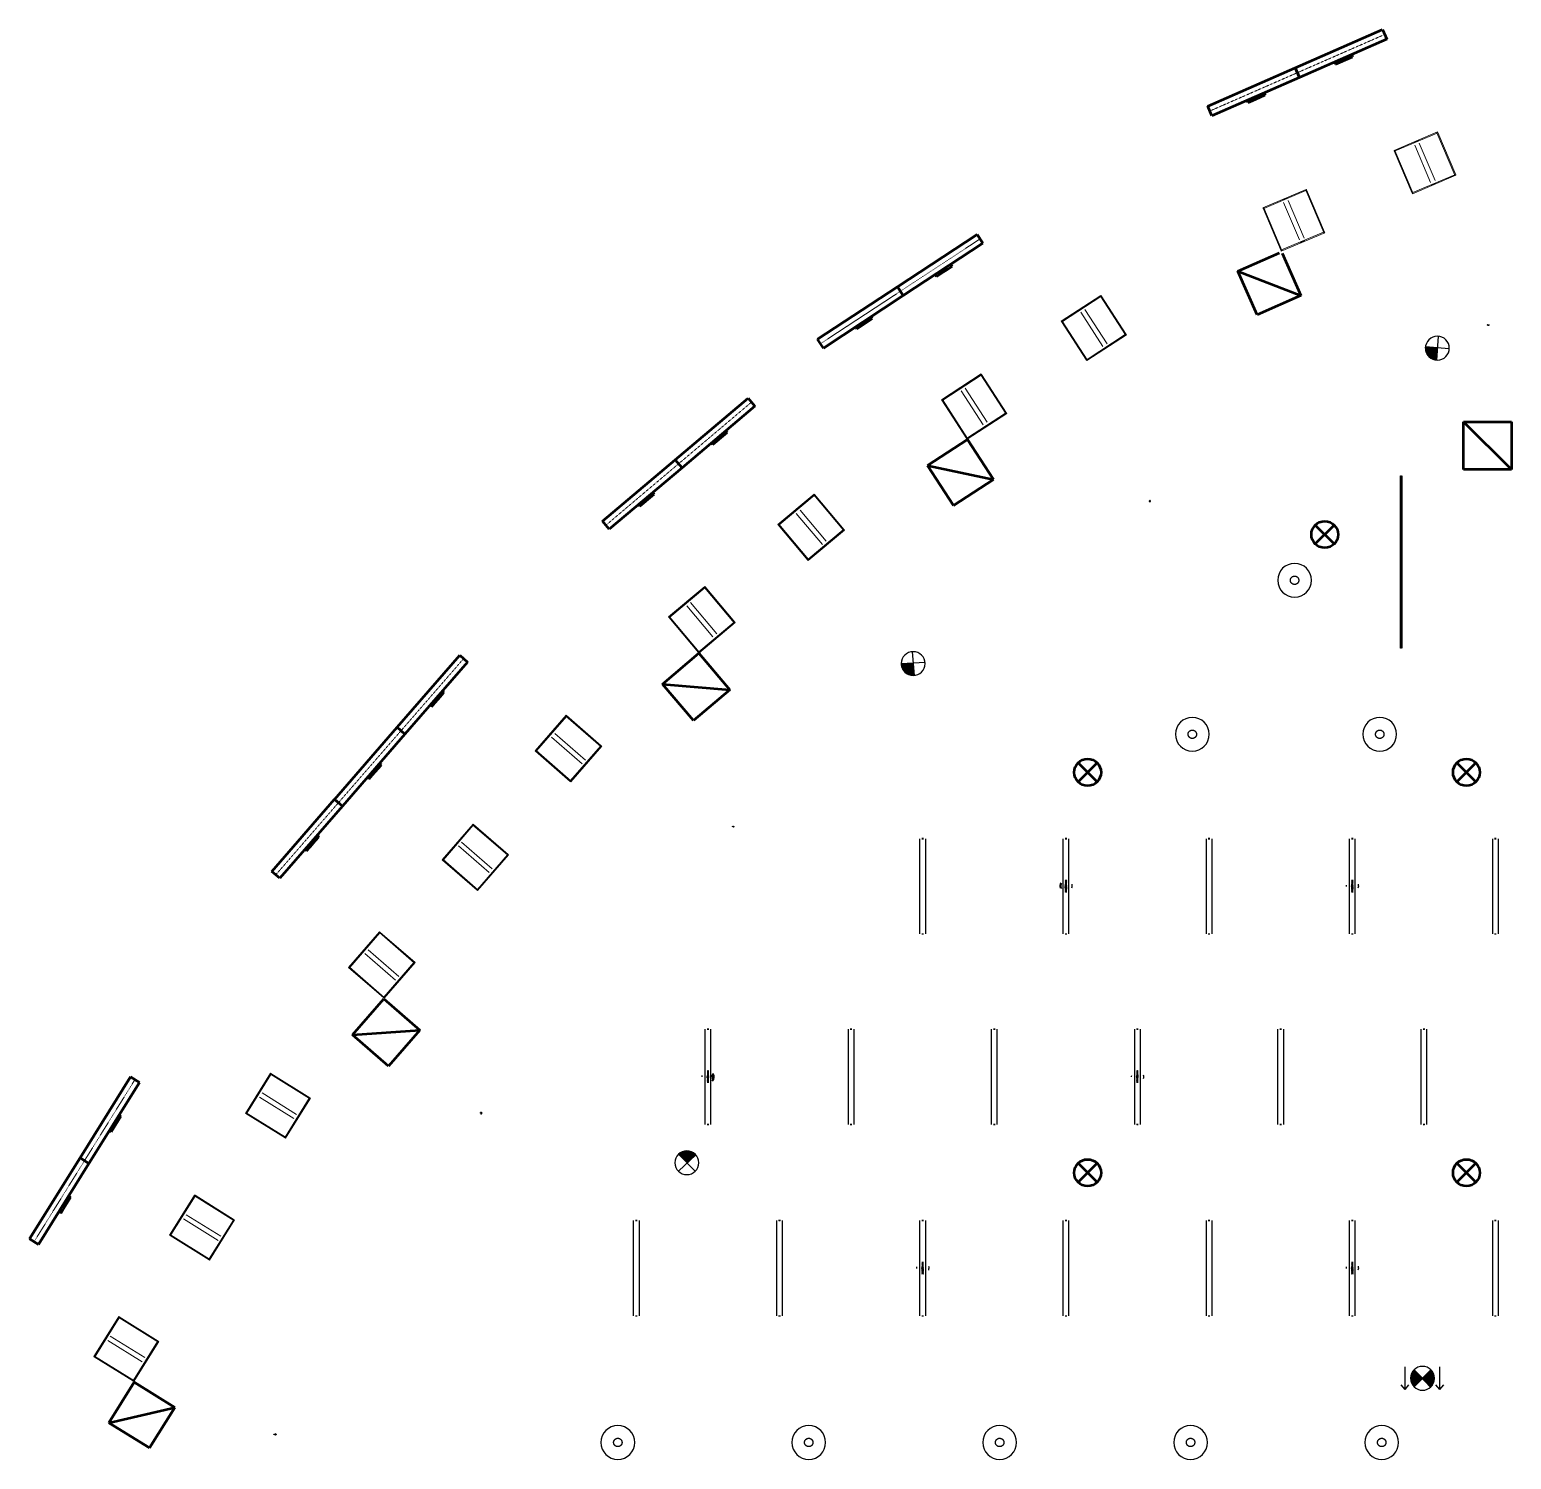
# Model space of a CAD drawing. Header units: inches. Extents: x 12491 to 15210, y -49 to 1476.
# Drawn here: x 12668 to 13413, y 646 to 1365 of the extents above; entities that cross this region are included whole.
import ezdxf

# ---------------------------------------------------------------- set-up
doc = ezdxf.new("R2010")
doc.units = ezdxf.units.IN
doc.header["$MEASUREMENT"] = 0
doc.linetypes.add('Hidden 1_16_', pattern=[0.09375, 0.0625, -0.03125])
doc.linetypes.add('Hidden_Mech', pattern=[0.070312, 0.046875, -0.023437])
for name, color, linetype, lineweight in [('A-DETL-DEMO', 6, 'Hidden 1_16_', 30), ('A-DETL-GENF', 92, 'Continuous', 18), ('A-DETL-MEDM', 33, 'Continuous', 25), ('E-LITE-EQPM', 33, 'Continuous', 25), ('G-IMPT', 8, 'Continuous', 9), ('M-HVAC-CDFF', 50, 'Continuous', 50)]:
    doc.layers.add(name, color=color, linetype=linetype, lineweight=lineweight)

# ---------------------------------------------------------------- blocks, each defined once
blk = doc.blocks.new('Lighting-Troffer-Cooper-Metalux-Encounter-22EN-24EN-LD2 - See Type Catalog-2812981-3RD FLOOR RCP - NEW')
at = {"layer": 'E-LITE-EQPM', "lineweight": 9}
for p, q in [((-11.875, 11.84375), (-11.875, 11.59375)), ((11.875, 11.84375), (-11.875, 11.84375)), ((-11.875, 11.59375), (-11.46875, 11.59375)), ((-11.875, 11.59375), (-11.46875, 11.59375)), ((-11.875, 11.59375), (-11.875, -11.59375)), ((-11.46875, 11.59375), (-11.46875, 11.34375)), ((-11.46875, -11.59375), (-11.46875, 11.59375)), ((11.46875, 11.34375), (-11.46875, 11.34375)), ((-1.25, 10.21875), (-1.25, -10.21875)), ((1.25, -10.21875), (1.25, 10.21875)), ((11.46875, 11.34375), (11.46875, 11.59375)), ((11.46875, 11.59375), (11.875, 11.59375)), ((11.46875, 11.59375), (11.875, 11.59375)), ((11.46875, -11.59375), (11.46875, 11.59375)), ((11.875, 11.59375), (11.875, 11.84375)), ((11.875, 11.59375), (11.875, -11.59375)), ((-11.46875, -11.59375), (-11.875, -11.59375)), ((-11.875, -11.59375), (-11.875, -11.84375)), ((-11.46875, -11.59375), (-11.875, -11.59375)), ((-11.875, -11.84375), (11.875, -11.84375)), ((-11.46875, -11.34375), (11.46875, -11.34375)), ((-11.46875, -11.34375), (-11.46875, -11.59375)), ((11.46875, -11.59375), (11.46875, -11.34375)), ((11.875, -11.59375), (11.46875, -11.59375)), ((11.875, -11.59375), (11.46875, -11.59375)), ((11.875, -11.84375), (11.875, -11.59375))]:
    blk.add_line(p, q, dxfattribs=at)
at = {"layer": 'E-LITE-EQPM'}
for p, q in [((-1.25, 11.59375), (1.28228, 11.59375)), ((1.28228, -11.59375), (-1.25, -11.59375))]:
    blk.add_line(p, q, dxfattribs=at)
blk = doc.blocks.new('Lighting-Fixture-Coronet-LS4-LED-ASM - LS4 LED ASM-3097274-3RD FLOOR RCP - NEW')
at = {"layer": 'E-LITE-EQPM'}
for p, q in [((-24, 0.42), (-24, -0.42)), ((-23.94, 1.53), (23.94, 1.53)), ((-23.94, -0.4), (-23.94, 0.4)), ((23.94, -0.4), (23.94, 0.4)), ((24, 0.42), (24, -0.42)), ((23.94, -1.53), (-23.94, -1.53))]:
    blk.add_line(p, q, dxfattribs=at)
blk = doc.blocks.new('Lighting-Fixture-Coronet-LS4-LED-ASM - LS4 LED ASM-V54-3RD FLOOR RCP - NEW')
at = {"layer": 'E-LITE-EQPM'}
for p, q in [((-24, 0.42), (-24, -0.42)), ((-23.94, 1.53), (23.94, 1.53)), ((-23.94, -0.4), (-23.94, 0.4)), ((0.11, 0.21), (0.11, 0.25)), ((23.94, -0.4), (23.94, 0.4)), ((24, 0.42), (24, -0.42)), ((23.94, -1.53), (-23.94, -1.53))]:
    blk.add_line(p, q, dxfattribs=at)
for radius in [0.335, 0.196, 0.0816]:
    blk.add_circle((0.11, 0.07), radius, dxfattribs=at)
for radius, start, end in [(3, 173.61944, 189.17363), (2.75, 173.03939, 190.00759), (2.5, 172.05977, 191.41604), (2.25, 171.17753, 192.68449), (2, 170.39197, 193.81392), (1.75, 168.4211, 196.64754), (1.5, 166.49128, 199.42213), (1.33, 165.45627, 201.18819), (1.15, 163.2167, 205.39152), (3, 71.83035, 111.91373), (1, 158.94529, 210.27135), (0.84, 156.66109, 218.29054), (0.68, 149.24998, 231.0082), (0.5, 134.15708, 360), (0.5, 360, 45.84292), (0.68, 313.95537, 360), (0.68, 360, 32.02554), (0.84, 322.75626, 360), (0.84, 360, 25.90423), (1, 329.72865, 360), (1, 360, 21.05471), (1.15, 334.32124, 360), (1.15, 360, 17.86041), (1.33, 337.74782, 360), (1.33, 360, 15.47711), (1.5, 340.57787, 360), (1.5, 360, 13.50872), (1.75, 343.35246, 360), (1.75, 360, 11.5789), (2, 345.60289, 360), (2, 360, 10.01366), (2.25, 347.31551, 360), (2.25, 360, 8.82247), (2.5, 348.58396, 360), (2.5, 360, 7.94023), (2.75, 349.6929, 360), (2.75, 360, 7.16892), (3, 350.55183, 360), (3, 360, 6.57151), (3, 267.00892, 280.29308)]:
    blk.add_arc((0.11, 0.07), radius, start, end, dxfattribs=at)
blk = doc.blocks.new('Lighting-Fixture-Coronet-LS4-LED-ASM - LS4 LED ASM-V58-3RD FLOOR RCP - NEW')
at = {"layer": 'E-LITE-EQPM'}
for p, q in [((-24, 0.42), (-24, -0.42)), ((-23.94, 1.53), (23.94, 1.53)), ((-23.94, -0.4), (-23.94, 0.4)), ((0.11, 0.21), (0.11, 0.25)), ((23.94, -0.4), (23.94, 0.4)), ((24, 0.42), (24, -0.42)), ((23.94, -1.53), (-23.94, -1.53))]:
    blk.add_line(p, q, dxfattribs=at)
for radius in [0.335, 0.196, 0.0816]:
    blk.add_circle((0.11, 0.07), radius, dxfattribs=at)
for radius, start, end in [(3, 173.61944, 189.17363), (2.75, 173.03939, 190.00759), (2.5, 172.05977, 191.41604), (2.25, 171.17753, 192.68449), (2, 170.39197, 193.81392), (1.75, 168.4211, 196.64754), (1.5, 166.49128, 199.42213), (1.33, 165.45627, 201.18819), (1.15, 163.2167, 205.39152), (3, 71.83035, 111.91373), (1, 158.94529, 210.27135), (0.84, 156.66109, 218.29054), (0.68, 149.24998, 231.0082), (0.5, 134.15708, 360), (0.5, 360, 45.84292), (0.68, 313.95537, 360), (0.68, 360, 32.02554), (0.84, 322.75626, 360), (0.84, 360, 25.90423), (1, 329.72865, 360), (1, 360, 21.05471), (1.15, 334.32124, 360), (1.15, 360, 17.86041), (1.33, 337.74782, 360), (1.33, 360, 15.47711), (1.5, 340.57787, 360), (1.5, 360, 13.50872), (1.75, 343.35246, 360), (1.75, 360, 11.5789), (2, 345.60289, 360), (2, 360, 10.01366), (2.25, 347.31551, 360), (2.25, 360, 8.82247), (2.5, 348.58396, 360), (2.5, 360, 7.94023), (2.75, 349.6929, 360), (2.75, 360, 7.16892), (3, 350.55183, 360), (3, 360, 6.57151), (2.5, 240, 300), (3, 249.23077, 304.61538), (2.75, 249.23077, 304.61538)]:
    blk.add_arc((0.11, 0.07), radius, start, end, dxfattribs=at)
blk = doc.blocks.new('Lighting-Fixture-Coronet-LS4-LED-ASM - LS4 LED ASM-V60-3RD FLOOR RCP - NEW')
at = {"layer": 'E-LITE-EQPM'}
for p, q in [((-24, 0.42), (-24, -0.42)), ((-23.94, 1.53), (23.94, 1.53)), ((-23.94, -0.4), (-23.94, 0.4)), ((0.11, 0.21), (0.11, 0.25)), ((23.94, -0.4), (23.94, 0.4)), ((24, 0.42), (24, -0.42)), ((23.94, -1.53), (-23.94, -1.53))]:
    blk.add_line(p, q, dxfattribs=at)
for radius in [0.335, 0.196, 0.0816]:
    blk.add_circle((0.11, 0.07), radius, dxfattribs=at)
for radius, start, end in [(3, 173.61944, 189.17363), (2.75, 173.03939, 190.00759), (2.5, 172.05977, 191.41604), (2.25, 171.17753, 192.68449), (3, 55.38462, 138.46154), (2.75, 55.38462, 138.46154), (2, 170.39197, 193.81392), (1.75, 168.4211, 196.64754), (1.5, 166.49128, 199.42213), (1.33, 165.45627, 201.18819), (2.5, 60, 120), (1.15, 163.2167, 205.39152), (2.25, 60, 120), (1, 158.94529, 210.27135), (0.84, 156.66109, 218.29054), (0.68, 149.24998, 231.0082), (0.5, 134.15708, 360), (2, 65.45455, 98.18182), (0.5, 360, 45.84292), (0.68, 313.95537, 360), (0.68, 360, 32.02554), (0.84, 322.75626, 360), (0.84, 360, 25.90423), (1, 329.72865, 360), (1, 360, 21.05471), (1.15, 334.32124, 360), (1.15, 360, 17.86041), (1.33, 337.74782, 360), (1.33, 360, 15.47711), (1.5, 340.57787, 360), (1.5, 360, 13.50872), (1.75, 343.35246, 360), (1.75, 360, 11.5789), (2, 345.60289, 360), (2, 360, 10.01366), (2.25, 347.31551, 360), (2.25, 360, 8.82247), (2.5, 348.58396, 360), (2.5, 360, 7.94023), (2.75, 349.6929, 360), (2.75, 360, 7.16892), (3, 350.55183, 360), (3, 360, 6.57151), (3, 267.00892, 280.29308)]:
    blk.add_arc((0.11, 0.07), radius, start, end, dxfattribs=at)
blk = doc.blocks.new('Indoor_Alum_Lbay_Cooper_Lumark_EP_Enterprise_0001 - Indoor_Alum_Lbay_Cooper_Lumark_EP_Enterprise_0001-3099196-3RD FLOOR RCP - NEW')
at = {"layer": 'E-LITE-EQPM', "flags": 128}
for points in [[(2.11, 0), (2.11, 0.08), (2.11, 0.17), (2.1, 0.25), (2.09, 0.34), (2.07, 0.42), (2.05, 0.5), (2.03, 0.58), (2.01, 0.67), (1.98, 0.74), (1.95, 0.82), (1.91, 0.9), (1.88, 0.98), (1.84, 1.05), (1.79, 1.12), (1.75, 1.19), (1.7, 1.26), (1.64, 1.33), (1.59, 1.39), (1.53, 1.46), (1.47, 1.52), (1.41, 1.57), (1.35, 1.63), (1.28, 1.68), (1.21, 1.73), (1.14, 1.78), (1.07, 1.82), (1, 1.86), (0.92, 1.9), (0.84, 1.94), (0.77, 1.97), (0.69, 2), (0.61, 2.03), (0.52, 2.05), (0.44, 2.07), (0.36, 2.08), (0.28, 2.1), (0.19, 2.11), (0.11, 2.11), (0.02, 2.11), (-0.06, 2.11), (-0.15, 2.11), (-0.23, 2.1), (-0.31, 2.09), (-0.4, 2.08), (-0.48, 2.06), (-0.56, 2.04), (-0.64, 2.01), (-0.72, 1.99), (-0.8, 1.96), (-0.88, 1.92), (-0.96, 1.89), (-1.03, 1.85), (-1.1, 1.8), (-1.18, 1.76), (-1.24, 1.71), (-1.31, 1.66), (-1.38, 1.6), (-1.44, 1.55), (-1.5, 1.49), (-1.56, 1.43), (-1.62, 1.36), (-1.67, 1.3), (-1.72, 1.23), (-1.77, 1.16), (-1.81, 1.09), (-1.85, 1.02), (-1.89, 0.94), (-1.93, 0.87), (-1.96, 0.79), (-1.99, 0.71), (-2.02, 0.63), (-2.04, 0.55), (-2.06, 0.46), (-2.08, 0.38), (-2.09, 0.3), (-2.1, 0.21), (-2.11, 0.13), (-2.11, 0.05), (-2.11, 0)], [(-2.11, 0), (-2.11, -0.08), (-2.11, -0.17), (-2.1, -0.25), (-2.09, -0.34), (-2.07, -0.42), (-2.05, -0.5), (-2.03, -0.58), (-2.01, -0.67), (-1.98, -0.74), (-1.95, -0.82), (-1.91, -0.9), (-1.88, -0.98), (-1.84, -1.05), (-1.79, -1.12), (-1.75, -1.19), (-1.7, -1.26), (-1.64, -1.33), (-1.59, -1.39), (-1.53, -1.46), (-1.47, -1.52), (-1.41, -1.57), (-1.35, -1.63), (-1.28, -1.68), (-1.21, -1.73), (-1.14, -1.78), (-1.07, -1.82), (-1, -1.86), (-0.92, -1.9), (-0.84, -1.94), (-0.77, -1.97), (-0.69, -2), (-0.61, -2.03), (-0.52, -2.05), (-0.44, -2.07), (-0.36, -2.08), (-0.28, -2.1), (-0.19, -2.11), (-0.11, -2.11), (-0.02, -2.11), (0.06, -2.11), (0.15, -2.11), (0.23, -2.1), (0.31, -2.09), (0.4, -2.08), (0.48, -2.06), (0.56, -2.04), (0.64, -2.01), (0.72, -1.99), (0.8, -1.96), (0.88, -1.92), (0.96, -1.89), (1.03, -1.85), (1.1, -1.8), (1.18, -1.76), (1.24, -1.71), (1.31, -1.66), (1.38, -1.6), (1.44, -1.55), (1.5, -1.49), (1.56, -1.43), (1.62, -1.36), (1.67, -1.3), (1.72, -1.23), (1.77, -1.16), (1.81, -1.09), (1.85, -1.02), (1.89, -0.94), (1.93, -0.87), (1.96, -0.79), (1.99, -0.71), (2.02, -0.63), (2.04, -0.55), (2.06, -0.46), (2.08, -0.38), (2.09, -0.3), (2.1, -0.21), (2.11, -0.13), (2.11, -0.05), (2.11, 0)]]:
    blk.add_lwpolyline(points, dxfattribs=at)
at = {"layer": 'E-LITE-EQPM'}
blk.add_circle((0, 0), 8.5, dxfattribs=at)
blk = doc.blocks.new('Return Diffuser - Rectangular Outlet _PAR_ - PAR-8x8_24x24-2882038-3RD FLOOR RCP - NEW')
at = {"layer": 'M-HVAC-CDFF'}
for p, q in [((12, 12), (-12, 12)), ((-12, 12), (-12, -12)), ((-12, 12), (12, -12)), ((12, -12), (12, 12)), ((-12, -12), (12, -12))]:
    blk.add_line(p, q, dxfattribs=at)
blk = doc.blocks.new('Return Diffuser - Rectangular Outlet _PAR_ - PAR-8x8_24x24-V68-3RD FLOOR RCP - NEW')
at = {"layer": 'M-HVAC-CDFF'}
for p, q in [((12, 12), (-12, 12)), ((-12, 12), (-12, -10.92)), ((-12, 12), (12, -12)), ((12, -12), (12, 12)), ((-11.26, -12), (12, -12))]:
    blk.add_line(p, q, dxfattribs=at)
blk = doc.blocks.new('Plenum Slot Supply _TBD_ - 8_ RD INLET - TBDI _48_ Plenum_-2904006-3RD FLOOR RCP - NEW')
at = {"layer": 'M-HVAC-CDFF'}
for p, q in [((24, 2.625), (-24, 2.625)), ((-24, 2.625), (-24, -2.625)), ((24, -2.625), (24, 2.625)), ((-24, -2.625), (24, -2.625)), ((-4.6875, -2.625), (-4.6875, -3.75)), ((-2.0625, -3.75), (-4.6875, -3.75)), ((2.0625, -3.75), (-2.0625, -3.75)), ((4.6875, -3.75), (2.0625, -3.75)), ((4.6875, -3.75), (4.6875, -2.625))]:
    blk.add_line(p, q, dxfattribs=at)
at = {"layer": 'M-HVAC-CDFF', "linetype": 'Hidden_Mech', "lineweight": 9}
blk.add_line((-24, 0), (24, 0), dxfattribs=at)
blk = doc.blocks.new('Plenum Slot Supply _TBD_ - 8_ RD INLET - TBDI _48_ Plenum_-2904062-3RD FLOOR RCP - NEW')
at = {"layer": 'M-HVAC-CDFF'}
for p, q in [((24, 2.625), (-24, 2.625)), ((-24, 2.625), (-24, -2.625)), ((24, -2.625), (24, 2.625)), ((-24, -2.625), (24, -2.625)), ((-4.6875, -2.625), (-4.6875, -3.75)), ((-2.0625, -3.75), (-4.6875, -3.75)), ((2.0625, -3.75), (-2.0625, -3.75)), ((4.6875, -3.75), (2.0625, -3.75)), ((4.6875, -3.75), (4.6875, -2.625))]:
    blk.add_line(p, q, dxfattribs=at)
at = {"layer": 'M-HVAC-CDFF', "linetype": 'Hidden_Mech', "lineweight": 9}
blk.add_line((-24, 0), (24, 0), dxfattribs=at)
blk = doc.blocks.new('Plenum Slot Supply _TBD_ - 8_ RD INLET - TBDI _48_ Plenum_-2904063-3RD FLOOR RCP - NEW')
at = {"layer": 'M-HVAC-CDFF'}
for p, q in [((24, 2.625), (-24, 2.625)), ((-24, 2.625), (-24, -2.625)), ((24, -2.625), (24, 2.625)), ((-24, -2.625), (24, -2.625)), ((-4.6875, -2.625), (-4.6875, -3.75)), ((-2.0625, -3.75), (-4.6875, -3.75)), ((2.0625, -3.75), (-2.0625, -3.75)), ((4.6875, -3.75), (2.0625, -3.75)), ((4.6875, -3.75), (4.6875, -2.625))]:
    blk.add_line(p, q, dxfattribs=at)
at = {"layer": 'M-HVAC-CDFF', "linetype": 'Hidden_Mech', "lineweight": 9}
blk.add_line((-24, 0), (24, 0), dxfattribs=at)
blk = doc.blocks.new('Plenum Slot Supply _TBD_ - 8_ RD INLET - TBDI _48_ Plenum_-2904064-3RD FLOOR RCP - NEW')
at = {"layer": 'M-HVAC-CDFF'}
for p, q in [((24, 2.63), (-24, 2.63)), ((-24, 2.63), (-24, -2.63)), ((24, -2.63), (24, 2.63)), ((-24, -2.63), (24, -2.63)), ((-4.69, -2.63), (-4.69, -3.75)), ((-4.64, -3.75), (-4.69, -3.75)), ((-2.06, -3.75), (-4.6, -3.75)), ((2.06, -3.75), (-2.06, -3.75)), ((4.69, -3.75), (2.06, -3.75)), ((4.69, -3.75), (4.69, -2.63))]:
    blk.add_line(p, q, dxfattribs=at)
at = {"layer": 'M-HVAC-CDFF', "linetype": 'Hidden_Mech', "lineweight": 9}
blk.add_line((-24, 0), (24, 0), dxfattribs=at)
blk = doc.blocks.new('Plenum Slot Supply _TBD_ - 8_ RD INLET - TBDI _48_ Plenum_-2904101-3RD FLOOR RCP - NEW')
at = {"layer": 'M-HVAC-CDFF'}
for p, q in [((24, 2.625), (-24, 2.625)), ((-24, 2.625), (-24, -2.625)), ((24, -2.625), (24, 2.625)), ((-24, -2.625), (24, -2.625)), ((-4.6875, -2.625), (-4.6875, -3.75)), ((-2.0625, -3.75), (-4.6875, -3.75)), ((2.0625, -3.75), (-2.0625, -3.75)), ((4.6875, -3.75), (2.0625, -3.75)), ((4.6875, -3.75), (4.6875, -2.625))]:
    blk.add_line(p, q, dxfattribs=at)
at = {"layer": 'M-HVAC-CDFF', "linetype": 'Hidden_Mech', "lineweight": 9}
blk.add_line((-24, 0), (24, 0), dxfattribs=at)
blk = doc.blocks.new('Round Diffuser _R-OMNI_ - R-OMNI-06-3221306-3RD FLOOR RCP - NEW')
at = {"layer": 'M-HVAC-CDFF'}
for p, q in [((4.77, 4.77), (-4.77, -4.77)), ((-4.77, 4.77), (4.77, -4.77))]:
    blk.add_line(p, q, dxfattribs=at)
for start, end in [(360, 180), (180, 360)]:
    blk.add_arc((0, 0), 6.75, start, end, dxfattribs=at)
blk = doc.blocks.new('Round Diffuser _R-OMNI_ - R-OMNI-06-2995363-3RD FLOOR RCP - NEW')
at = {"layer": 'M-HVAC-CDFF'}
for p, q in [((4.77, 4.77), (-4.77, -4.77)), ((-4.77, 4.77), (4.77, -4.77))]:
    blk.add_line(p, q, dxfattribs=at)
for start, end in [(360, 180), (180, 360)]:
    blk.add_arc((0, 0), 6.75, start, end, dxfattribs=at)
blk = doc.blocks.new('Exit Sign - _GPI_ - Exit Sign-3067575-3RD FLOOR RCP - NEW')
at = {"layer": 'E-LITE-EQPM', "linetype": 'Hidden 1_16_', "lineweight": 30}
blk.add_hatch(color=256, dxfattribs=at).paths.add_polyline_path([(0.11, -5.99), (-1.45, -5.78), (-2.89, -5.18), (-4.13, -4.23), (0.11, 0.01), (4.35, -4.23), (3.11, -5.19), (1.66, -5.78), (0.11, -5.99)], flags=0)
at = {"layer": 'A-DETL-GENF'}
for p, q in [((0.11, 0.01), (-4.13, -4.23)), ((4.35, -4.23), (0.11, 0.01))]:
    blk.add_line(p, q, dxfattribs=at)
blk.add_arc((0.11, 0.01), 6, 224.94157, 314.94157, dxfattribs=at)
at = {"layer": 'E-LITE-EQPM'}
for p, q in [((4.23, 4.25), (-4.25, -4.23)), ((-4.23, 4.25), (4.47, -4))]:
    blk.add_line(p, q, dxfattribs=at)
blk.add_circle((0, 0), 6, dxfattribs=at)
blk = doc.blocks.new('Exit Sign - _GPI_ - Exit Sign-3067705-3RD FLOOR RCP - NEW')
at = {"layer": 'E-LITE-EQPM', "linetype": 'Hidden 1_16_', "lineweight": 30}
for points in [[(4.23, 4.26), (-0.01, 0.01), (-4.26, 4.25), (-3, 5.21), (-1.55, 5.81), (-0.01, 6.01), (1.54, 5.81), (2.99, 5.21)], [(4.35, -4.23), (3.11, -5.19), (1.66, -5.78), (0.11, -5.99), (-1.45, -5.78), (-2.89, -5.18), (-4.13, -4.23), (0.11, 0.01), (4.23, -4.11)]]:
    blk.add_hatch(color=256, dxfattribs=at).paths.add_polyline_path(points, flags=0)
at = {"layer": 'A-DETL-GENF'}
for p, q in [((-4.26, 4.25), (-0.01, 0.01)), ((0.11, 0.01), (-4.13, -4.23)), ((-0.01, 0.01), (4.23, 4.26)), ((4.35, -4.23), (0.11, 0.01))]:
    blk.add_line(p, q, dxfattribs=at)
for centre, start, end in [((-0.01, 0.01), 45.05843, 135.05843), ((0.11, 0.01), 224.94157, 314.94157)]:
    blk.add_arc(centre, 6, start, end, dxfattribs=at)
at = {"layer": 'A-DETL-MEDM'}
for p, q in [((5.31, 8.79), (-5.72, 8.79)), ((5.69, 8.79), (3.32, 10.79)), ((5.69, 8.79), (3.32, 6.8)), ((5.69, -8.77), (3.32, -6.77)), ((5.31, -8.77), (-5.72, -8.77)), ((5.69, -8.77), (3.32, -10.76))]:
    blk.add_line(p, q, dxfattribs=at)
at = {"layer": 'E-LITE-EQPM'}
for p, q in [((4.23, 4.25), (-4.25, -4.23)), ((-4.23, 4.25), (4.47, -4))]:
    blk.add_line(p, q, dxfattribs=at)
blk.add_circle((0, 0), 6, dxfattribs=at)
blk = doc.blocks.new('KREON Holon 80 - KREON Holon 80 - Surface Mounted-V91-3RD FLOOR RCP - NEW')
at = {"layer": 'A-DETL-DEMO'}
blk.add_line((17.62, 0.14), (17.62, 0.18), dxfattribs=at)
for radius in [0.335, 0.196, 0.0816]:
    blk.add_circle((17.62, 0), radius, dxfattribs=at)
blk = doc.blocks.new('KREON Holon 80 - KREON Holon 80 - Surface Mounted-3133053-3RD FLOOR RCP - NEW')
at = {"layer": 'A-DETL-DEMO'}
blk.add_line((17.62, -0.14), (17.62, -0.18), dxfattribs=at)
for radius in [0.335, 0.196, 0.0816]:
    blk.add_circle((17.62, 0), radius, dxfattribs=at)
blk = doc.blocks.new('KREON Holon 80 - KREON Holon 80 - Surface Mounted-V95-3RD FLOOR RCP - NEW')
at = {"layer": 'A-DETL-DEMO'}
blk.add_line((17.62, -0.14), (17.62, -0.18), dxfattribs=at)
for radius in [0.335, 0.196, 0.0816]:
    blk.add_circle((17.62, 0), radius, dxfattribs=at)
for radius, start, end in [(0.5, 315.719, 17.24558), (0.68, 337.01351, 356.15549)]:
    blk.add_arc((17.62, 0), radius, start, end, dxfattribs=at)
blk = doc.blocks.new('Lighting_Other_LineaLightGroup_LED_Strip_62_5W - Led Strip Stripled 24v-V86-3RD FLOOR RCP - NEW')
at = {"layer": 'A-DETL-DEMO'}
for p, q in [((-43.31, 0.49), (-43.31, 0.49)), ((-35.43, 0.49), (-35.43, 0.49)), ((-35.43, 0.49), (-35.43, 0.49)), ((-27.56, 0.49), (-27.56, 0.49)), ((-27.56, 0.49), (-27.56, 0.49)), ((-19.69, 0.49), (-19.69, 0.49)), ((-19.69, 0.49), (-19.69, 0.49)), ((-11.81, 0.49), (-11.81, 0.49)), ((-11.81, 0.49), (-11.81, 0.49)), ((-3.94, 0.49), (-3.94, 0.49)), ((-3.94, 0.49), (-3.94, 0.49)), ((3.94, 0.49), (3.94, 0.49)), ((3.94, 0.49), (3.94, 0.49)), ((11.81, 0.49), (11.81, 0.49)), ((11.81, 0.49), (11.81, 0.49)), ((19.69, 0.49), (19.69, 0.49)), ((19.69, 0.49), (19.69, 0.49)), ((27.56, 0.49), (27.56, 0.49)), ((27.56, 0.49), (27.56, 0.49)), ((35.43, 0.49), (35.43, 0.49)), ((35.43, 0.49), (35.43, 0.49)), ((43.31, 0.49), (43.31, 0.49)), ((-43.31, -0.49), (-43.31, -0.49)), ((-35.43, -0.49), (-35.43, -0.49)), ((-35.43, -0.49), (-35.43, -0.49)), ((-27.56, -0.49), (-27.56, -0.49)), ((-27.56, -0.49), (-27.56, -0.49)), ((-19.69, -0.49), (-19.69, -0.49)), ((-19.69, -0.49), (-19.69, -0.49)), ((-11.81, -0.49), (-11.81, -0.49)), ((-11.81, -0.49), (-11.81, -0.49)), ((-3.94, -0.49), (-3.94, -0.49)), ((-3.94, -0.49), (-3.94, -0.49)), ((3.94, -0.49), (3.94, -0.49)), ((3.94, -0.49), (3.94, -0.49)), ((11.81, -0.49), (11.81, -0.49)), ((11.81, -0.49), (11.81, -0.49)), ((19.69, -0.49), (19.69, -0.49)), ((19.69, -0.49), (19.69, -0.49)), ((27.56, -0.49), (27.56, -0.49)), ((27.56, -0.49), (27.56, -0.49)), ((35.43, -0.49), (35.43, -0.49)), ((35.43, -0.49), (35.43, -0.49)), ((43.31, -0.49), (43.31, -0.49))]:
    blk.add_line(p, q, dxfattribs=at)
at = {"layer": 'E-LITE-EQPM'}
for p, q in [((-43.31, 0.45), (-43.31, 0.32)), ((-35.43, 0.32), (-43.31, 0.32)), ((-35.43, 0.45), (-35.43, 0.32)), ((-35.43, 0.32), (-35.43, 0.45)), ((-27.56, 0.32), (-35.43, 0.32)), ((-27.56, 0.45), (-27.56, 0.32)), ((-27.56, 0.32), (-27.56, 0.45)), ((-19.69, 0.32), (-27.56, 0.32)), ((-19.69, 0.45), (-19.69, 0.32)), ((-19.69, 0.32), (-19.69, 0.45)), ((-11.81, 0.32), (-19.69, 0.32)), ((-11.81, 0.45), (-11.81, 0.32)), ((-11.81, 0.32), (-11.81, 0.45)), ((-3.94, 0.32), (-11.81, 0.32)), ((-3.94, 0.32), (-3.94, 0.45)), ((-3.94, 0.45), (-3.94, 0.32)), ((3.94, 0.32), (-3.94, 0.32)), ((3.94, 0.45), (3.94, 0.32)), ((3.94, 0.32), (3.94, 0.45)), ((11.81, 0.32), (3.94, 0.32)), ((11.81, 0.45), (11.81, 0.32)), ((11.81, 0.32), (11.81, 0.45)), ((19.69, 0.32), (11.81, 0.32)), ((19.69, 0.45), (19.69, 0.32)), ((19.69, 0.32), (19.69, 0.45)), ((27.56, 0.32), (19.69, 0.32)), ((27.56, 0.45), (27.56, 0.32)), ((27.56, 0.32), (27.56, 0.45)), ((35.43, 0.32), (27.56, 0.32)), ((35.43, 0.45), (35.43, 0.32)), ((35.43, 0.32), (35.43, 0.45)), ((43.31, 0.32), (35.43, 0.32)), ((43.31, 0.32), (43.31, 0.45)), ((-35.43, -0.32), (-43.31, -0.32)), ((-43.31, -0.32), (-43.31, -0.45)), ((-27.56, -0.32), (-35.43, -0.32)), ((-35.43, -0.32), (-35.43, -0.45)), ((-35.43, -0.45), (-35.43, -0.32)), ((-19.69, -0.32), (-27.56, -0.32)), ((-27.56, -0.32), (-27.56, -0.45)), ((-27.56, -0.45), (-27.56, -0.32)), ((-11.81, -0.32), (-19.69, -0.32)), ((-19.69, -0.32), (-19.69, -0.45)), ((-19.69, -0.45), (-19.69, -0.32)), ((-3.94, -0.32), (-11.81, -0.32)), ((-11.81, -0.32), (-11.81, -0.45)), ((-11.81, -0.45), (-11.81, -0.32)), ((-3.94, -0.45), (-3.94, -0.32)), ((3.94, -0.32), (-3.94, -0.32)), ((-3.94, -0.32), (-3.94, -0.45)), ((11.81, -0.32), (3.94, -0.32)), ((3.94, -0.32), (3.94, -0.45)), ((3.94, -0.45), (3.94, -0.32)), ((19.69, -0.32), (11.81, -0.32)), ((11.81, -0.32), (11.81, -0.45)), ((11.81, -0.45), (11.81, -0.32)), ((27.56, -0.32), (19.69, -0.32)), ((19.69, -0.32), (19.69, -0.45)), ((19.69, -0.45), (19.69, -0.32)), ((35.43, -0.32), (27.56, -0.32)), ((27.56, -0.32), (27.56, -0.45)), ((27.56, -0.45), (27.56, -0.32)), ((43.31, -0.32), (35.43, -0.32)), ((35.43, -0.32), (35.43, -0.45)), ((35.43, -0.45), (35.43, -0.32)), ((43.31, -0.45), (43.31, -0.32))]:
    blk.add_line(p, q, dxfattribs=at)
at = {"layer": 'E-LITE-EQPM', "flags": 128}
for points in [[(-35.43, 0.45), (-38.06, 0.45), (-40.68, 0.45), (-43.31, 0.45)], [(-27.56, 0.45), (-30.18, 0.45), (-32.81, 0.45), (-35.43, 0.45)], [(-19.69, 0.45), (-22.31, 0.45), (-24.93, 0.45), (-27.56, 0.45)], [(-11.81, 0.45), (-14.44, 0.45), (-17.06, 0.45), (-19.69, 0.45)], [(-3.94, 0.45), (-6.56, 0.45), (-9.19, 0.45), (-11.81, 0.45)], [(3.94, 0.45), (1.31, 0.45), (-1.31, 0.45), (-3.94, 0.45)], [(11.81, 0.45), (9.19, 0.45), (6.56, 0.45), (3.94, 0.45)], [(19.69, 0.45), (17.06, 0.45), (14.44, 0.45), (11.81, 0.45)], [(27.56, 0.45), (24.93, 0.45), (22.31, 0.45), (19.69, 0.45)], [(35.43, 0.45), (32.81, 0.45), (30.18, 0.45), (27.56, 0.45)], [(43.31, 0.45), (40.68, 0.45), (38.06, 0.45), (35.43, 0.45)], [(-35.43, -0.45), (-38.06, -0.45), (-40.68, -0.45), (-43.31, -0.45)], [(-27.56, -0.45), (-30.18, -0.45), (-32.81, -0.45), (-35.43, -0.45)], [(-19.69, -0.45), (-22.31, -0.45), (-24.93, -0.45), (-27.56, -0.45)], [(-11.81, -0.45), (-14.44, -0.45), (-17.06, -0.45), (-19.69, -0.45)], [(-3.94, -0.45), (-6.56, -0.45), (-9.19, -0.45), (-11.81, -0.45)], [(3.94, -0.45), (1.31, -0.45), (-1.31, -0.45), (-3.94, -0.45)], [(11.81, -0.45), (9.19, -0.45), (6.56, -0.45), (3.94, -0.45)], [(19.69, -0.45), (17.06, -0.45), (14.44, -0.45), (11.81, -0.45)], [(27.56, -0.45), (24.93, -0.45), (22.31, -0.45), (19.69, -0.45)], [(35.43, -0.45), (32.81, -0.45), (30.18, -0.45), (27.56, -0.45)], [(43.31, -0.45), (40.68, -0.45), (38.06, -0.45), (35.43, -0.45)]]:
    blk.add_lwpolyline(points, dxfattribs=at)
at = {"layer": 'G-IMPT'}
for p, q in [((-35.43, 0.49), (-43.31, 0.49)), ((-35.43, 0.28), (-43.31, 0.28)), ((-27.56, 0.49), (-35.43, 0.49)), ((-35.43, 0.28), (-27.56, 0.28)), ((-19.69, 0.49), (-27.56, 0.49)), ((-27.56, 0.28), (-19.69, 0.28)), ((-11.81, 0.49), (-19.69, 0.49)), ((-19.69, 0.28), (-11.81, 0.28)), ((-3.94, 0.49), (-11.81, 0.49)), ((-11.81, 0.28), (-3.94, 0.28)), ((3.94, 0.49), (-3.94, 0.49)), ((3.94, 0.28), (-3.94, 0.28)), ((11.81, 0.49), (3.94, 0.49)), ((11.81, 0.28), (3.94, 0.28)), ((19.69, 0.49), (11.81, 0.49)), ((11.81, 0.28), (19.69, 0.28)), ((27.56, 0.49), (19.69, 0.49)), ((19.69, 0.28), (27.56, 0.28)), ((35.43, 0.49), (27.56, 0.49)), ((27.56, 0.28), (35.43, 0.28)), ((43.31, 0.49), (35.43, 0.49)), ((35.43, 0.28), (43.31, 0.28)), ((-43.31, -0.28), (-35.43, -0.28)), ((-43.31, -0.49), (-35.43, -0.49)), ((-35.43, -0.28), (-27.56, -0.28)), ((-35.43, -0.49), (-27.56, -0.49)), ((-19.69, -0.28), (-27.56, -0.28)), ((-27.56, -0.49), (-19.69, -0.49)), ((-11.81, -0.28), (-19.69, -0.28)), ((-19.69, -0.49), (-11.81, -0.49)), ((-11.81, -0.28), (-3.94, -0.28)), ((-11.81, -0.49), (-3.94, -0.49)), ((-3.94, -0.28), (3.94, -0.28)), ((-3.94, -0.49), (3.94, -0.49)), ((3.94, -0.28), (11.81, -0.28)), ((3.94, -0.49), (11.81, -0.49)), ((19.69, -0.28), (11.81, -0.28)), ((11.81, -0.49), (19.69, -0.49)), ((27.56, -0.28), (19.69, -0.28)), ((19.69, -0.49), (27.56, -0.49)), ((35.43, -0.28), (27.56, -0.28)), ((27.56, -0.49), (35.43, -0.49)), ((43.31, -0.28), (35.43, -0.28)), ((35.43, -0.49), (43.31, -0.49))]:
    blk.add_line(p, q, dxfattribs=at)

msp = doc.modelspace()

# ---------------------------------------------------------------- block references
at = {"layer": 'E-LITE-EQPM', "extrusion": (0, 0, -1)}
for name, p, rotation in [('Lighting-Troffer-Cooper-Metalux-Encounter-22EN-24EN-LD2 - See Type Catalog-2812981-3RD FLOOR RCP - NEW', (-13369.77, 1298.13), 156.9999999999974), ('Lighting-Troffer-Cooper-Metalux-Encounter-22EN-24EN-LD2 - See Type Catalog-2812981-3RD FLOOR RCP - NEW', (-13303.81, 1269.26), 156.9999999999981), ('Lighting-Troffer-Cooper-Metalux-Encounter-22EN-24EN-LD2 - See Type Catalog-2812981-3RD FLOOR RCP - NEW', (-13203.29, 1215.11), 146.9999999999949), ('Exit Sign - _GPI_ - Exit Sign-3067575-3RD FLOOR RCP - NEW', (-13376, 1204.99), 48.44560898576798), ('Lighting-Troffer-Cooper-Metalux-Encounter-22EN-24EN-LD2 - See Type Catalog-2812981-3RD FLOOR RCP - NEW', (-13143.1, 1175.61), 146.9999999999974), ('Lighting-Troffer-Cooper-Metalux-Encounter-22EN-24EN-LD2 - See Type Catalog-2812981-3RD FLOOR RCP - NEW', (-13061.14, 1114.91), 139.9999999999986), ('Indoor_Alum_Lbay_Cooper_Lumark_EP_Enterprise_0001 - Indoor_Alum_Lbay_Cooper_Lumark_EP_Enterprise_0001-3099196-3RD FLOOR RCP - NEW', (-13304.22, 1088.3), 180), ('Lighting-Troffer-Cooper-Metalux-Encounter-22EN-24EN-LD2 - See Type Catalog-2812981-3RD FLOOR RCP - NEW', (-13006.15, 1068.44), 140.0000000000011), ('Exit Sign - _GPI_ - Exit Sign-3067575-3RD FLOOR RCP - NEW', (-13112.45, 1046.4), 40.0000000000015), ('Lighting-Troffer-Cooper-Metalux-Encounter-22EN-24EN-LD2 - See Type Catalog-2812981-3RD FLOOR RCP - NEW', (-12939.07, 1003.69), 130.9999999999961), ('Indoor_Alum_Lbay_Cooper_Lumark_EP_Enterprise_0001 - Indoor_Alum_Lbay_Cooper_Lumark_EP_Enterprise_0001-3099196-3RD FLOOR RCP - NEW', (-13252.79, 1010.89), 180), ('Indoor_Alum_Lbay_Cooper_Lumark_EP_Enterprise_0001 - Indoor_Alum_Lbay_Cooper_Lumark_EP_Enterprise_0001-3099196-3RD FLOOR RCP - NEW', (-13347.04, 1010.89), 180), ('Lighting-Troffer-Cooper-Metalux-Encounter-22EN-24EN-LD2 - See Type Catalog-2812981-3RD FLOOR RCP - NEW', (-12892.28, 949.01), 130.9999999999961), ('Lighting-Fixture-Coronet-LS4-LED-ASM - LS4 LED ASM-3097274-3RD FLOOR RCP - NEW', (-13117.21, 934.45), 90.00000000000014), ('Lighting-Fixture-Coronet-LS4-LED-ASM - LS4 LED ASM-V58-3RD FLOOR RCP - NEW', (-13189.21, 934.45), 90.00000000000014), ('Lighting-Fixture-Coronet-LS4-LED-ASM - LS4 LED ASM-3097274-3RD FLOOR RCP - NEW', (-13261.21, 934.45), 90.00000000000014), ('Lighting-Fixture-Coronet-LS4-LED-ASM - LS4 LED ASM-V54-3RD FLOOR RCP - NEW', (-13333.21, 934.45), 90.00000000000014), ('Lighting-Fixture-Coronet-LS4-LED-ASM - LS4 LED ASM-3097274-3RD FLOOR RCP - NEW', (-13405.21, 934.45), 90.00000000000014), ('Lighting-Troffer-Cooper-Metalux-Encounter-22EN-24EN-LD2 - See Type Catalog-2812981-3RD FLOOR RCP - NEW', (-12845.24, 894.9), 130.9999999999961), ('Lighting-Fixture-Coronet-LS4-LED-ASM - LS4 LED ASM-V60-3RD FLOOR RCP - NEW', (-13009.21, 838.67), 90.00000000000014), ('Lighting-Fixture-Coronet-LS4-LED-ASM - LS4 LED ASM-3097274-3RD FLOOR RCP - NEW', (-13081.21, 838.67), 90.00000000000014), ('Lighting-Fixture-Coronet-LS4-LED-ASM - LS4 LED ASM-3097274-3RD FLOOR RCP - NEW', (-13153.21, 838.67), 90.00000000000014), ('Lighting-Fixture-Coronet-LS4-LED-ASM - LS4 LED ASM-V54-3RD FLOOR RCP - NEW', (-13225.21, 838.67), 90.00000000000014), ('Lighting-Fixture-Coronet-LS4-LED-ASM - LS4 LED ASM-3097274-3RD FLOOR RCP - NEW', (-13297.21, 838.67), 90.00000000000014), ('Lighting-Fixture-Coronet-LS4-LED-ASM - LS4 LED ASM-3097274-3RD FLOOR RCP - NEW', (-13369.21, 838.67), 90.00000000000014), ('Lighting-Troffer-Cooper-Metalux-Encounter-22EN-24EN-LD2 - See Type Catalog-2812981-3RD FLOOR RCP - NEW', (-12793.01, 824.14), 121.9000000000005), ('Exit Sign - _GPI_ - Exit Sign-3067575-3RD FLOOR RCP - NEW', (-12998.64, 795.5), 180), ('Lighting-Troffer-Cooper-Metalux-Encounter-22EN-24EN-LD2 - See Type Catalog-2812981-3RD FLOOR RCP - NEW', (-12754.89, 762.92), 121.9000000000005), ('Lighting-Fixture-Coronet-LS4-LED-ASM - LS4 LED ASM-3097274-3RD FLOOR RCP - NEW', (-12973.21, 742.45), 90.00000000000014), ('Lighting-Fixture-Coronet-LS4-LED-ASM - LS4 LED ASM-3097274-3RD FLOOR RCP - NEW', (-13045.21, 742.45), 90.00000000000014), ('Lighting-Fixture-Coronet-LS4-LED-ASM - LS4 LED ASM-V54-3RD FLOOR RCP - NEW', (-13117.21, 742.45), 90.00000000000014), ('Lighting-Fixture-Coronet-LS4-LED-ASM - LS4 LED ASM-3097274-3RD FLOOR RCP - NEW', (-13189.21, 742.45), 90.00000000000014), ('Lighting-Fixture-Coronet-LS4-LED-ASM - LS4 LED ASM-3097274-3RD FLOOR RCP - NEW', (-13261.21, 742.45), 90.00000000000014), ('Lighting-Fixture-Coronet-LS4-LED-ASM - LS4 LED ASM-V54-3RD FLOOR RCP - NEW', (-13333.21, 742.45), 90.00000000000014), ('Lighting-Fixture-Coronet-LS4-LED-ASM - LS4 LED ASM-3097274-3RD FLOOR RCP - NEW', (-13405.21, 742.45), 90.00000000000014), ('Lighting-Troffer-Cooper-Metalux-Encounter-22EN-24EN-LD2 - See Type Catalog-2812981-3RD FLOOR RCP - NEW', (-12716.74, 701.86), 121.9000000000005), ('Exit Sign - _GPI_ - Exit Sign-3067705-3RD FLOOR RCP - NEW', (-13368.53, 687.13), 270.0000000000067), ('Indoor_Alum_Lbay_Cooper_Lumark_EP_Enterprise_0001 - Indoor_Alum_Lbay_Cooper_Lumark_EP_Enterprise_0001-3099196-3RD FLOOR RCP - NEW', (-12963.92, 654.89), 180), ('Indoor_Alum_Lbay_Cooper_Lumark_EP_Enterprise_0001 - Indoor_Alum_Lbay_Cooper_Lumark_EP_Enterprise_0001-3099196-3RD FLOOR RCP - NEW', (-13059.92, 654.89), 180), ('Indoor_Alum_Lbay_Cooper_Lumark_EP_Enterprise_0001 - Indoor_Alum_Lbay_Cooper_Lumark_EP_Enterprise_0001-3099196-3RD FLOOR RCP - NEW', (-13155.92, 654.89), 180), ('Indoor_Alum_Lbay_Cooper_Lumark_EP_Enterprise_0001 - Indoor_Alum_Lbay_Cooper_Lumark_EP_Enterprise_0001-3099196-3RD FLOOR RCP - NEW', (-13251.92, 654.89), 180), ('Indoor_Alum_Lbay_Cooper_Lumark_EP_Enterprise_0001 - Indoor_Alum_Lbay_Cooper_Lumark_EP_Enterprise_0001-3099196-3RD FLOOR RCP - NEW', (-13348.04, 654.89), 180)]:
    msp.add_blockref(name, p, dxfattribs=dict(at, rotation=rotation))
at = {"layer": 'E-LITE-EQPM', "linetype": 'Hidden 1_16_', "lineweight": 30, "extrusion": (0, 0, -1)}
for name, p, rotation in [('KREON Holon 80 - KREON Holon 80 - Surface Mounted-V91-3RD FLOOR RCP - NEW', (-13401.63, 1198.97), 90), ('Lighting_Other_LineaLightGroup_LED_Strip_62_5W - Led Strip Stripled 24v-V86-3RD FLOOR RCP - NEW', (-13357.72, 1097.55), 90.00000000000253), ('KREON Holon 80 - KREON Holon 80 - Surface Mounted-V91-3RD FLOOR RCP - NEW', (-13231.61, 1110.44), 90), ('KREON Holon 80 - KREON Holon 80 - Surface Mounted-3133053-3RD FLOOR RCP - NEW', (-13038.69, 958.84), 18.32918086288868), ('KREON Holon 80 - KREON Holon 80 - Surface Mounted-3133053-3RD FLOOR RCP - NEW', (-12911.9, 814.91), 18.32918086288868), ('KREON Holon 80 - KREON Holon 80 - Surface Mounted-V95-3RD FLOOR RCP - NEW', (-12808.43, 653.41), 18.32918086288868)]:
    msp.add_blockref(name, p, dxfattribs=dict(at, rotation=rotation))
at = {"layer": 'M-HVAC-CDFF', "extrusion": (0, 0, -1)}
for name, p, rotation in [('Plenum Slot Supply _TBD_ - 8_ RD INLET - TBDI _48_ Plenum_-2904006-3RD FLOOR RCP - NEW', (-13327.57, 1353.06), 336.3597158063017), ('Plenum Slot Supply _TBD_ - 8_ RD INLET - TBDI _48_ Plenum_-2904006-3RD FLOOR RCP - NEW', (-13283.59, 1333.81), 336.3597158063018), ('Plenum Slot Supply _TBD_ - 8_ RD INLET - TBDI _48_ Plenum_-2904062-3RD FLOOR RCP - NEW', (-13126.03, 1246.73), 326.724729907664), ('Return Diffuser - Rectangular Outlet _PAR_ - PAR-8x8_24x24-V68-3RD FLOOR RCP - NEW', (-13291.51, 1237.57), 246.3597158063069), ('Plenum Slot Supply _TBD_ - 8_ RD INLET - TBDI _48_ Plenum_-2904062-3RD FLOOR RCP - NEW', (-13085.9, 1220.39), 326.724729907664), ('Plenum Slot Supply _TBD_ - 8_ RD INLET - TBDI _48_ Plenum_-2904063-3RD FLOOR RCP - NEW', (-13012.85, 1162.39), 319.8013036347293), ('Return Diffuser - Rectangular Outlet _PAR_ - PAR-8x8_24x24-2882038-3RD FLOOR RCP - NEW', (-13401.22, 1155.91), 89.99999999999962), ('Return Diffuser - Rectangular Outlet _PAR_ - PAR-8x8_24x24-2882038-3RD FLOOR RCP - NEW', (-13136.22, 1142.46), 236.7247299073501), ('Plenum Slot Supply _TBD_ - 8_ RD INLET - TBDI _48_ Plenum_-2904063-3RD FLOOR RCP - NEW', (-12976.19, 1131.41), 319.8013036347292), ('Round Diffuser _R-OMNI_ - R-OMNI-06-2995363-3RD FLOOR RCP - NEW', (-13319.41, 1111.3), 270.0000000000008), ('Plenum Slot Supply _TBD_ - 8_ RD INLET - TBDI _48_ Plenum_-2904064-3RD FLOOR RCP - NEW', (-12870.65, 1030.79), 311.000000000001), ('Return Diffuser - Rectangular Outlet _PAR_ - PAR-8x8_24x24-2882038-3RD FLOOR RCP - NEW', (-13003.31, 1034.67), 229.801303634707), ('Plenum Slot Supply _TBD_ - 8_ RD INLET - TBDI _48_ Plenum_-2904064-3RD FLOOR RCP - NEW', (-12839.15, 994.56), 311.000000000001), ('Round Diffuser _R-OMNI_ - R-OMNI-06-3221306-3RD FLOOR RCP - NEW', (-13200.14, 991.74), 270.0000000000008), ('Round Diffuser _R-OMNI_ - R-OMNI-06-3221306-3RD FLOOR RCP - NEW', (-13390.64, 991.74), 270.0000000000008), ('Plenum Slot Supply _TBD_ - 8_ RD INLET - TBDI _48_ Plenum_-2904064-3RD FLOOR RCP - NEW', (-12807.66, 958.34), 311.000000000001), ('Return Diffuser - Rectangular Outlet _PAR_ - PAR-8x8_24x24-2882038-3RD FLOOR RCP - NEW', (-12847.38, 861.01), 221.0000000000055), ('Plenum Slot Supply _TBD_ - 8_ RD INLET - TBDI _48_ Plenum_-2904101-3RD FLOOR RCP - NEW', (-12708.43, 816.91), 301.9009009733268), ('Plenum Slot Supply _TBD_ - 8_ RD INLET - TBDI _48_ Plenum_-2904101-3RD FLOOR RCP - NEW', (-12683.06, 776.16), 301.9009009733268), ('Round Diffuser _R-OMNI_ - R-OMNI-06-3221306-3RD FLOOR RCP - NEW', (-13200.14, 790.45), 270.0000000000008), ('Round Diffuser _R-OMNI_ - R-OMNI-06-3221306-3RD FLOOR RCP - NEW', (-13390.64, 790.45), 270.0000000000008), ('Return Diffuser - Rectangular Outlet _PAR_ - PAR-8x8_24x24-2882038-3RD FLOOR RCP - NEW', (-12724.56, 668.65), 211.9009009733454)]:
    msp.add_blockref(name, p, dxfattribs=dict(at, rotation=rotation))

doc.saveas('drawing.dxf')
